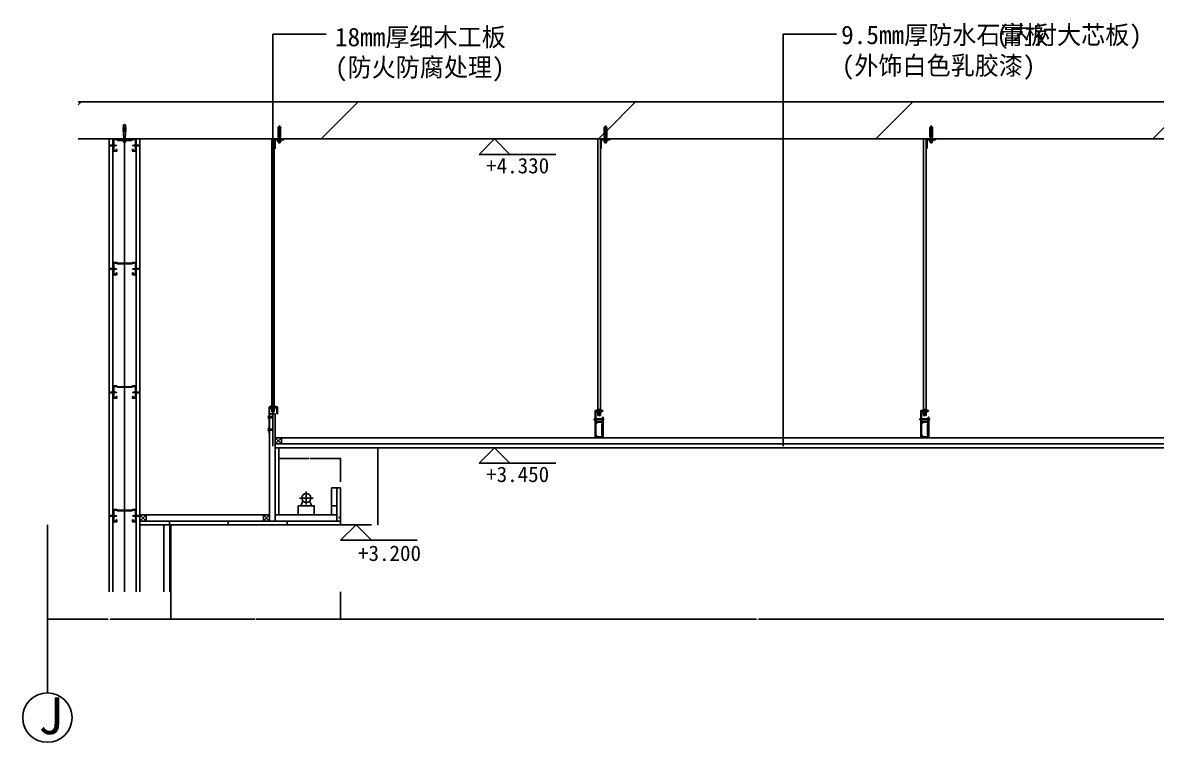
# Model space of a CAD drawing. Header units: metres. Extents: x 343211 to 355779, y -263405 to -260563.
# Drawn here: x 343211 to 346882, y -263046 to -260715 of the extents above; entities that cross this region are included whole.
import ezdxf

# ---------------------------------------------------------------- set-up
doc = ezdxf.new("R2010")
doc.units = ezdxf.units.M
for name, color, linetype in [('10', 8, 'Continuous'), ('16', 3, 'Continuous'), ('18', 4, 'Continuous'), ('2', 8, 'Continuous'), ('20', 1, 'Continuous'), ('22', 8, 'Continuous'), ('3', 2, 'Continuous'), ('6', 1, 'Continuous'), ('7', 7, 'Continuous'), ('8', 7, 'Continuous'), ('9', 1, 'Continuous')]:
    doc.layers.add(name, color=color, linetype=linetype)
doc.dimstyles.get("Standard").update_dxf_attribs({"dimtxt": 2.5, "dimasz": 2.5, "dimexe": 1.25, "dimexo": 0.625, "dimtad": 1, "dimcen": 2.5, "dimazin": 3, "dimtfac": 1, "dimtmove": 0, "dimatfit": 3})

# ---------------------------------------------------------------- blocks, each defined once
blk = doc.blocks.new('ls')
at = {"layer": '22'}
for p, q in [((378101.37, 9839.73, 9.01), (378097.68, 9838.81, 9.01)), ((378101.46, 9837.6, 9.01), (378097.68, 9836.65, 9.01)), ((378101.46, 9835.44, 9.01), (378097.68, 9834.49, 9.01)), ((378101.46, 9833.28, 9.01), (378097.68, 9832.33, 9.01)), ((378101.46, 9831.12, 9.01), (378097.68, 9830.17, 9.01)), ((378101.17, 9841.84, 9.01), (378097.89, 9841.02, 9.01)), ((378100.96, 9843.95, 9.01), (378098.11, 9843.24, 9.01)), ((378098.12, 9839.75, 9.01), (378098.12, 9839.75, 9.01)), ((378102, 9838.81, 9.01), (378098.22, 9837.87, 9.01)), ((378102, 9836.65, 9.01), (378098.22, 9835.71, 9.01)), ((378102, 9834.49, 9.01), (378098.22, 9833.55, 9.01)), ((378102, 9832.33, 9.01), (378098.22, 9831.39, 9.01)), ((378102, 9830.17, 9.01), (378098.22, 9829.23, 9.01)), ((378100.76, 9846.06, 9.01), (378098.34, 9845.46, 9.01)), ((378101.79, 9840.92, 9.01), (378098.34, 9840.06, 9.01)), ((378100.56, 9848.17, 9.01), (378098.56, 9847.67, 9.01)), ((378101.59, 9843.03, 9.01), (378098.56, 9842.27, 9.01)), ((378100.35, 9850.28, 9.01), (378098.78, 9849.89, 9.01)), ((378101.39, 9845.14, 9.01), (378098.79, 9844.49, 9.01)), ((378101.18, 9847.25, 9.01), (378099.01, 9846.7, 9.01)), ((378100.78, 9851.47, 9.01), (378099.08, 9851.04, 9.01)), ((378100.98, 9849.36, 9.01), (378099.23, 9848.92, 9.01)), ((378099.5, 9852.48, 222.94), (378099.56, 9852.39, 222.94)), ((378101.01, 9844.08, 222.94), (378101.27, 9843.65, 222.94)), ((378101.46, 9828.96, 9.01), (378097.68, 9828.01, 9.01)), ((378097.68, 9828.01, 9.01), (378098.22, 9827.07, 9.01)), ((378098.22, 9827.07, 9.01), (378097.68, 9825.85, 9.01)), ((378101.46, 9826.8, 9.01), (378097.68, 9825.85, 9.01)), ((378097.68, 9825.85, 9.01), (378098.22, 9824.91, 9.01)), ((378098.22, 9824.91, 9.01), (378097.68, 9823.69, 9.01)), ((378101.46, 9824.64, 9.01), (378097.68, 9823.69, 9.01)), ((378102, 9819.33, 9.01), (378097.68, 9819.33, 9.01)), ((378102, 9828.01, 9.01), (378098.22, 9827.07, 9.01)), ((378102, 9825.85, 9.01), (378098.22, 9824.91, 9.01)), ((378102, 9828.01, 9.01), (378101.46, 9826.8, 9.01)), ((378101.46, 9826.8, 9.01), (378102, 9825.85, 9.01)), ((378102, 9825.85, 9.01), (378101.46, 9824.64, 9.01)), ((378101.46, 9824.64, 9.01), (378102, 9823.9, 9.01))]:
    blk.add_line(p, q, dxfattribs=at)
blk.add_lwpolyline([(378097.68, 9828.01), (378098.22, 9829.23), (378097.68, 9830.17), (378098.22, 9831.39), (378097.68, 9832.33), (378098.22, 9833.55), (378097.68, 9834.49), (378098.22, 9835.71), (378097.68, 9836.65), (378098.22, 9837.87), (378097.68, 9838.81), (378098.34, 9840.06), (378097.89, 9841.02), (378098.56, 9842.27), (378098.11, 9843.24), (378098.79, 9844.49), (378098.34, 9845.46), (378099.01, 9846.7), (378098.56, 9847.67), (378099.23, 9848.92), (378098.78, 9849.89), (378099.08, 9851.04, 0.08), (378099.84, 9853.93, 0.12), (378100.78, 9851.47), (378100.35, 9850.28), (378100.98, 9849.36), (378100.56, 9848.17), (378101.18, 9847.25), (378100.76, 9846.06), (378101.39, 9845.14), (378100.96, 9843.95), (378101.59, 9843.03), (378101.17, 9841.84), (378101.79, 9840.92), (378101.37, 9839.73), (378102, 9838.81), (378101.46, 9837.6), (378102, 9836.65), (378101.46, 9835.44), (378102, 9834.49), (378101.46, 9833.28), (378102, 9832.33), (378101.46, 9831.12), (378102, 9830.17), (378101.46, 9828.96), (378102, 9828.01)], format="xyb", dxfattribs=at)
blk.add_lwpolyline([(378102, 9823.9), (378102, 9819.33), (378104.16, 9817.17), (378100.32, 9817.17), (378100.32, 9818.52), (378099.39, 9818.52), (378099.39, 9817.17), (378095.52, 9817.17), (378097.68, 9819.33), (378097.68, 9823.69)], dxfattribs=at)
blk = doc.blocks.new('pppll')
at = {"layer": '10'}
for p, q in [((377183.89, 21045.19), (377185.18, 21048.19)), ((377183.89, 21045.19), (377185.18, 21042.19)), ((377190.49, 21048.19), (377185.18, 21048.19)), ((377185.18, 21042.19), (377190.49, 21042.19)), ((377191.47, 21046.32), (377190.04, 21045.19)), ((377191.47, 21044.07), (377190.04, 21045.19)), ((377190.49, 21048.19), (377191.43, 21049.27)), ((377190.49, 21042.19), (377191.43, 21041.12)), ((377191.43, 21049.27), (377194.15, 21049.27)), ((377191.43, 21041.12), (377194.15, 21041.12)), ((377209.38, 21045.19), (377191.47, 21046.32)), ((377209.38, 21045.19), (377191.47, 21044.07)), ((377194.15, 21049.27), (377194.69, 21048.19)), ((377194.15, 21041.12), (377194.69, 21042.19)), ((377194.69, 21048.19), (377195.63, 21049.27)), ((377194.69, 21042.19), (377195.63, 21041.12)), ((377195.63, 21049.27), (377198.35, 21049.27)), ((377195.63, 21041.12), (377198.35, 21041.12)), ((377198.35, 21049.27), (377198.89, 21048.19)), ((377198.35, 21041.12), (377198.89, 21042.19)), ((377198.89, 21048.19), (377199.83, 21049.27)), ((377198.89, 21042.19), (377199.83, 21041.12)), ((377199.83, 21049.27), (377202.55, 21049.27)), ((377199.83, 21041.12), (377202.55, 21041.12)), ((377202.55, 21049.27), (377203.09, 21048.19)), ((377202.55, 21041.12), (377203.09, 21042.19)), ((377203.09, 21048.19), (377204.03, 21049.27)), ((377203.09, 21042.19), (377204.03, 21041.12)), ((377204.03, 21049.27), (377206.75, 21049.27)), ((377204.03, 21041.12), (377206.75, 21041.12)), ((377206.75, 21049.27), (377207.29, 21048.19)), ((377206.75, 21041.12), (377207.29, 21042.19)), ((377220.2, 21048.19), (377207.29, 21048.19)), ((377207.29, 21042.19), (377220.2, 21042.19)), ((377220.2, 21048.19), (377220.2, 21042.19)), ((377235.37, 21047.19), (377220.2, 21047.19)), ((377220.2, 21043.19), (377235.37, 21043.19)), ((377235.37, 21047.19), (377239.94, 21049.19)), ((377235.37, 21047.19), (377235.37, 21043.19)), ((377235.37, 21043.19), (377239.94, 21041.19)), ((377239.94, 21041.19), (377239.94, 21049.19))]:
    blk.add_line(p, q, dxfattribs=at)
blk.add_lwpolyline([(377206.38, 21045), (377206.4, 21045.38), (377205.4, 21044.94), (377205.43, 21045.44), (377204, 21044.85), (377203.69, 21045.55), (377202.07, 21044.73), (377201.62, 21045.68), (377200.13, 21044.61), (377199.51, 21045.81), (377197.66, 21044.45), (377196.65, 21045.99), (377195.22, 21044.3), (377194.02, 21046.16), (377193.15, 21044.17), (377192.36, 21046.26), (377191.47, 21044.07)], dxfattribs=at)
blk = doc.blocks.new('HY6')
at = {"layer": '7'}
for p, q in [((-2.5, 2.5), (9.91, 2.5)), ((-2.5, 2.5), (0, 0)), ((2.5, 2.5), (0, 0)), ((-2.5, 0), (2.5, 0))]:
    blk.add_line(p, q, dxfattribs=at)
blk = doc.blocks.new('cd3')
at = {"layer": '22'}
for p, q in [((15408.93, -111315.97), (15433.93, -111315.97)), ((15408.93, -111315.97), (15408.93, -111317.97)), ((15408.93, -111317.97), (15431.93, -111317.97)), ((15414.64, -111313.29), (15414.64, -111315.97)), ((15414.64, -111320.66), (15414.64, -111317.97)), ((15425.03, -111312.1), (15415.83, -111312.1)), ((15425.03, -111321.85), (15415.83, -111321.85)), ((15417.03, -111301.64), (15417.03, -111315.93)), ((15417.03, -111311.86), (15425.03, -111311.86)), ((15417.03, -111313.29), (15417.03, -111315.97)), ((15417.03, -111315.97), (15417.03, -111315.99)), ((15417.03, -111320.66), (15417.03, -111317.97)), ((15417.03, -111321.85), (15417.03, -111332.03)), ((15425.03, -111322.62), (15417.03, -111323.4)), ((15417.03, -111323.56), (15425.03, -111323.39)), ((15425.03, -111323.49), (15417.03, -111324.22)), ((15417.03, -111324.42), (15425.03, -111324.42)), ((15425.03, -111324.5), (15417.03, -111325.09)), ((15417.03, -111325.29), (15425.03, -111325.47)), ((15425.03, -111325.58), (15417.03, -111326.36)), ((15417.03, -111326.5), (15425.03, -111326.32)), ((15425.03, -111326.45), (15417.03, -111327.18)), ((15417.03, -111327.36), (15425.03, -111327.36)), ((15425.03, -111327.45), (15417.03, -111328.04)), ((15417.03, -111328.21), (15425.03, -111328.4)), ((15425.03, -111328.47), (15417.03, -111328.79)), ((15425.03, -111329.39), (15417.03, -111329.06)), ((15417.03, -111329.64), (15425.03, -111329.46)), ((15425.03, -111330.4), (15417.03, -111329.81)), ((15417.03, -111330.5), (15425.03, -111330.5)), ((15425.03, -111331.41), (15417.03, -111330.68)), ((15417.03, -111331.36), (15425.03, -111331.53)), ((15425.03, -111332.03), (15417.03, -111332.03)), ((15425.03, -111301.64), (15425.03, -111313.29)), ((15426.22, -111312.1), (15425.03, -111312.1)), ((15425.03, -111313.29), (15425.03, -111315.97)), ((15425.03, -111315.97), (15425.03, -111315.99)), ((15425.03, -111320.66), (15425.03, -111317.97)), ((15426.22, -111321.85), (15425.03, -111321.85)), ((15425.03, -111321.85), (15425.03, -111332.03)), ((15427.41, -111313.29), (15427.41, -111315.97)), ((15427.41, -111320.66), (15427.41, -111317.97)), ((15431.93, -111317.97), (15431.93, -111401.97)), ((15433.93, -111315.97), (15433.93, -111403.97)), ((15406.48, -111342.09), (15406.48, -111345.99)), ((15406.92, -111341.64), (15407.93, -111341.64)), ((15406.92, -111342.54), (15407.93, -111342.54)), ((15407.93, -111342.54), (15406.92, -111342.54)), ((15406.92, -111345.54), (15407.93, -111345.54)), ((15407.93, -111345.54), (15406.92, -111345.54)), ((15406.92, -111346.43), (15407.93, -111346.43)), ((15407.93, -111336.97), (15407.93, -111403.97)), ((15407.93, -111336.97), (15409.93, -111336.97)), ((15407.93, -111341.64), (15407.93, -111346.43)), ((15409.93, -111336.97), (15409.93, -111401.97)), ((15433.13, -111342.54), (15409.93, -111342.54)), ((15433.13, -111345.54), (15409.93, -111345.54)), ((15409.93, -111351.97), (15429.93, -111351.97)), ((15409.93, -111359.01), (15409.93, -111351.97)), ((15409.93, -111359.01), (15410.93, -111359.94)), ((15410.93, -111394.01), (15410.93, -111359.94)), ((15411.13, -111353.17), (15428.73, -111353.17)), ((15411.13, -111358.49), (15411.13, -111353.17)), ((15411.13, -111358.49), (15412.13, -111359.42)), ((15412.13, -111394.53), (15412.13, -111359.42)), ((15428.67, -111342.54), (15428.14, -111345.54)), ((15428.93, -111342.54), (15428.41, -111345.54)), ((15428.73, -111353.17), (15428.73, -111357.47)), ((15429.93, -111357.47), (15428.73, -111357.47)), ((15429.37, -111342.54), (15428.84, -111345.54)), ((15429.63, -111342.54), (15429.11, -111345.54)), ((15430.07, -111342.54), (15429.54, -111345.54)), ((15430.33, -111342.54), (15429.81, -111345.54)), ((15429.93, -111351.97), (15429.93, -111357.47)), ((15430.77, -111342.54), (15430.24, -111345.54)), ((15431.03, -111342.54), (15430.51, -111345.54)), ((15431.47, -111342.54), (15430.94, -111345.54)), ((15431.73, -111342.54), (15431.21, -111345.54)), ((15432.17, -111342.54), (15431.64, -111345.54)), ((15432.43, -111342.54), (15431.91, -111345.54)), ((15432.87, -111342.54), (15432.34, -111345.54)), ((15433.13, -111342.54), (15432.61, -111345.54)), ((15433.93, -111341.64), (15433.93, -111346.43)), ((15434.94, -111341.64), (15433.93, -111341.64)), ((15434.94, -111342.54), (15433.93, -111342.54)), ((15434.94, -111345.54), (15433.93, -111345.54)), ((15434.94, -111346.43), (15433.93, -111346.43)), ((15435.84, -111342.54), (15435.31, -111345.54)), ((15435.38, -111342.09), (15435.38, -111345.99)), ((15437.13, -111342.54), (15435.38, -111342.54)), ((15437.13, -111345.54), (15435.38, -111345.54)), ((15436.1, -111342.54), (15435.58, -111345.54)), ((15436.54, -111342.54), (15436.01, -111345.54)), ((15436.8, -111342.54), (15436.28, -111345.54)), ((15437.13, -111345.54), (15437.13, -111342.54)), ((15407.93, -111403.97), (15433.93, -111403.97)), ((15409.93, -111394.94), (15410.93, -111394.01)), ((15409.93, -111401.97), (15409.93, -111394.94)), ((15429.93, -111401.97), (15409.93, -111401.97)), ((15409.93, -111401.97), (15431.93, -111401.97)), ((15411.13, -111395.46), (15412.13, -111394.53)), ((15411.13, -111400.77), (15411.13, -111395.46)), ((15428.73, -111400.77), (15411.13, -111400.77)), ((15429.93, -111396.47), (15428.73, -111396.47)), ((15428.73, -111396.47), (15428.73, -111400.77)), ((15429.93, -111396.47), (15429.93, -111401.97))]:
    blk.add_line(p, q, dxfattribs=at)
for centre, radius, start, end in [((15415.83, -111313.29), 1.19, 90, 180), ((15415.83, -111320.66), 1.19, 180, 270), ((15415.83, -111313.29), 1.19, 0, 90), ((15415.83, -111320.66), 1.19, 270, 0), ((15418.22, -111313.29), 1.19, 90, 180), ((15418.22, -111320.66), 1.19, 180, 270), ((15423.83, -111313.29), 1.19, 0, 90), ((15423.83, -111320.66), 1.19, 270, 0), ((15426.22, -111313.29), 1.19, 90, 180), ((15426.22, -111320.66), 1.19, 180, 270), ((15426.22, -111313.29), 1.19, 0, 90), ((15426.22, -111320.66), 1.19, 270, 0), ((15406.92, -111342.09), 0.45, 90, 180), ((15406.92, -111342.09), 0.45, 180, 270), ((15406.92, -111342.99), 0.45, 90, 180), ((15406.92, -111345.09), 0.45, 180, 270), ((15406.92, -111345.99), 0.45, 90, 180), ((15406.92, -111345.99), 0.45, 180, 270), ((15434.94, -111342.09), 0.45, 0, 90), ((15434.94, -111342.09), 0.45, 270, 0), ((15434.94, -111342.99), 0.45, 0, 90), ((15434.94, -111345.09), 0.45, 270, 0), ((15434.94, -111345.99), 0.45, 0, 90), ((15434.94, -111345.99), 0.45, 270, 0)]:
    blk.add_arc(centre, radius, start, end, dxfattribs=at)
blk = doc.blocks.new('c4')
at = {"layer": '22'}
for p, q in [((15551.19, -111039.37), (15551.19, -111042.05)), ((15561.57, -111038.17), (15552.38, -111038.17)), ((15553.57, -111027.72), (15553.57, -111042.01)), ((15553.57, -111037.94), (15561.57, -111037.94)), ((15553.57, -111039.37), (15553.57, -111042.05)), ((15561.57, -111027.72), (15561.57, -111039.37)), ((15562.76, -111038.17), (15561.57, -111038.17)), ((15561.57, -111039.37), (15561.57, -111042.05)), ((15563.95, -111039.37), (15563.95, -111042.05)), ((15543.47, -111042.05), (15570.47, -111042.05)), ((15543.47, -111042.05), (15543.47, -111065.14)), ((15545.47, -111065.14), (15543.47, -111065.14)), ((15545.47, -111044.05), (15568.47, -111044.05)), ((15545.47, -111044.05), (15545.47, -111065.14)), ((15551.19, -111046.74), (15551.19, -111044.05)), ((15561.57, -111047.93), (15552.38, -111047.93)), ((15553.57, -111042.05), (15553.57, -111042.07)), ((15553.57, -111046.74), (15553.57, -111044.05)), ((15553.57, -111047.93), (15553.57, -111058.11)), ((15561.57, -111048.7), (15553.57, -111049.47)), ((15553.57, -111049.64), (15561.57, -111049.46)), ((15561.57, -111049.57), (15553.57, -111050.3)), ((15553.57, -111050.5), (15561.57, -111050.5)), ((15561.57, -111050.58), (15553.57, -111051.17)), ((15553.57, -111051.37), (15561.57, -111051.55)), ((15561.57, -111051.65), (15553.57, -111052.43)), ((15553.57, -111052.57), (15561.57, -111052.4)), ((15561.57, -111052.52), (15553.57, -111053.26)), ((15553.57, -111053.43), (15561.57, -111053.43)), ((15561.57, -111053.53), (15553.57, -111054.12)), ((15553.57, -111054.29), (15561.57, -111054.48)), ((15561.57, -111054.55), (15553.57, -111054.87)), ((15561.57, -111055.46), (15553.57, -111055.14)), ((15553.57, -111055.72), (15561.57, -111055.53)), ((15561.57, -111056.48), (15553.57, -111055.89)), ((15553.57, -111056.58), (15561.57, -111056.58)), ((15561.57, -111057.49), (15553.57, -111056.75)), ((15553.57, -111057.44), (15561.57, -111057.61)), ((15561.57, -111058.11), (15553.57, -111058.11)), ((15559.29, -111075.87), (15561.56, -111073.78)), ((15561.56, -111077.96), (15559.29, -111075.87)), ((15570.47, -111073.78), (15561.56, -111073.78)), ((15561.57, -111042.05), (15561.57, -111042.07)), ((15561.57, -111046.74), (15561.57, -111044.05)), ((15562.76, -111047.93), (15561.57, -111047.93)), ((15561.57, -111047.93), (15561.57, -111058.11)), ((15564.13, -111077.96), (15561.85, -111073.78)), ((15565.71, -111077.96), (15563.44, -111073.78)), ((15563.95, -111046.74), (15563.95, -111044.05)), ((15567.3, -111077.96), (15565.02, -111073.78)), ((15568.89, -111077.96), (15566.61, -111073.78)), ((15570.47, -111077.96), (15568.2, -111073.78)), ((15568.47, -111044.05), (15568.47, -111130.05)), ((15570.47, -111042.05), (15570.47, -111130.05)), ((15572.64, -111076.94), (15572.64, -111074.8)), ((15573.66, -111074.8), (15572.64, -111074.8)), ((15570.47, -111077.96), (15561.56, -111077.96)), ((15573.69, -111076.94), (15572.64, -111076.94)), ((15559.29, -111116.05), (15561.56, -111113.96)), ((15561.56, -111118.14), (15559.29, -111116.05)), ((15570.47, -111113.96), (15561.56, -111113.96)), ((15570.47, -111118.14), (15561.56, -111118.14)), ((15564.13, -111118.14), (15561.85, -111113.96)), ((15565.71, -111118.14), (15563.44, -111113.96)), ((15567.3, -111118.14), (15565.02, -111113.96)), ((15568.89, -111118.14), (15566.61, -111113.96)), ((15570.47, -111118.14), (15568.2, -111113.96)), ((15570.47, -111130.05), (15568.47, -111130.05)), ((15573.66, -111114.98), (15572.64, -111114.98)), ((15572.64, -111117.12), (15572.64, -111114.98)), ((15573.69, -111117.12), (15572.64, -111117.12))]:
    blk.add_line(p, q, dxfattribs=at)
for centre, radius, start, end in [((15552.38, -111039.37), 1.19, 90, 180), ((15552.38, -111039.37), 1.19, 0, 90), ((15554.76, -111039.37), 1.19, 90, 180), ((15560.38, -111039.37), 1.19, 0, 90), ((15562.76, -111039.37), 1.19, 90, 180), ((15562.76, -111039.37), 1.19, 0, 90), ((15552.38, -111046.74), 1.19, 180, 270), ((15552.38, -111046.74), 1.19, 270, 0), ((15554.76, -111046.74), 1.19, 180, 270), ((15560.38, -111046.74), 1.19, 270, 0), ((15562.76, -111046.74), 1.19, 180, 270), ((15562.76, -111046.74), 1.19, 270, 0), ((15569.87, -111074.94), 3.82, 2.11, 80.87), ((15569.97, -111076.79), 3.72, 277.74, 357.66), ((15569.87, -111115.13), 3.82, 2.11, 80.87), ((15569.97, -111116.97), 3.72, 277.74, 357.66)]:
    blk.add_arc(centre, radius, start, end, dxfattribs=at)
blk = doc.blocks.new('dg1')
at = {"layer": '22'}
for p, q in [((15767.4, -29327.36), (15767.4, -29369.94)), ((15745.46, -29348.69), (15789.24, -29348.69)), ((15756.54, -29358.94), (15749.87, -29373.75)), ((15778.26, -29358.94), (15784.93, -29373.75))]:
    blk.add_line(p, q, dxfattribs=at)
blk.add_lwpolyline([(15740.68, -29373.75), (15792.83, -29373.75), (15792.83, -29403.58), (15740.68, -29403.58)], close=True, dxfattribs=at)
blk.add_circle((15767.4, -29348.69), 14.93, dxfattribs=at)
blk = doc.blocks.new('_CLOSEDFILLED')
at = {"color": 0, "linetype": 'BYBLOCK'}
blk.add_solid([(-1, 0), (0, 0), (-1, 0)], dxfattribs=at)
blk = doc.blocks.new('*D1')
for p, q in [((344139.02, -262126.28), (344040.27, -262126.28)), ((344040.52, -262202.82), (344040.52, -262126.28)), ((344240.77, -262126.28), (344142.02, -262126.28)), ((344240.52, -262202.82), (344240.52, -262126.28))]:
    blk.add_line(p, q)
at = {"layer": 'Defpoints'}
for p in [(344240.52, -262126.28), (344040.52, -262202.82), (344240.52, -262202.82)]:
    blk.add_point(p, dxfattribs=at)
at = {"layer": '7', "xscale": 0.25, "yscale": 0.25}
blk.add_blockref('_CLOSEDFILLED', (344040.52, -262126.28), dxfattribs=at)
at = {"layer": '7', "xscale": 0.25, "yscale": 0.25, "rotation": 180}
blk.add_blockref('_CLOSEDFILLED', (344240.52, -262126.28), dxfattribs=at)
at = {"layer": '7', "insert": (344140.52, -262126.28), "char_height": 1, "attachment_point": 5}
blk.add_mtext('200', dxfattribs=at)
blk = doc.blocks.new('*D2')
for p, q in [((344360.93, -262091.66), (344360.93, -262156.66)), ((344360.68, -262156.66), (344360.43, -262156.66)), ((344360.93, -262221.66), (344360.93, -262156.66)), ((344360.93, -262156.66), (344360.93, -262156.66)), ((344361.18, -262156.66), (344361.43, -262156.66))]:
    blk.add_line(p, q)
at = {"layer": 'Defpoints'}
for p in [(344360.93, -262091.66), (344360.93, -262156.66), (344360.93, -262221.66)]:
    blk.add_point(p, dxfattribs=at)
at = {"layer": '7', "xscale": 0.25, "yscale": 0.25}
blk.add_blockref('_CLOSEDFILLED', (344360.93, -262156.66), dxfattribs=at)
at = {"layer": '7', "xscale": 0.25, "yscale": 0.25, "rotation": 180}
blk.add_blockref('_CLOSEDFILLED', (344360.93, -262156.66), dxfattribs=at)
at = {"layer": '7', "insert": (344360.93, -262155.535), "char_height": 1, "attachment_point": 5}
blk.add_mtext('0', dxfattribs=at)
blk = doc.blocks.new('*D3')
for p, q in [((344360.93, -262221.66), (344360.93, -262281.66)), ((344360.68, -262281.66), (344360.43, -262281.66)), ((344360.93, -262341.66), (344360.93, -262281.66)), ((344360.93, -262281.66), (344360.93, -262281.66)), ((344361.18, -262281.66), (344361.43, -262281.66))]:
    blk.add_line(p, q)
at = {"layer": 'Defpoints'}
for p in [(344360.93, -262221.66), (344360.93, -262281.66), (344360.93, -262341.66)]:
    blk.add_point(p, dxfattribs=at)
at = {"layer": '7', "xscale": 0.25, "yscale": 0.25}
blk.add_blockref('_CLOSEDFILLED', (344360.93, -262281.66), dxfattribs=at)
at = {"layer": '7', "xscale": 0.25, "yscale": 0.25, "rotation": 180}
blk.add_blockref('_CLOSEDFILLED', (344360.93, -262281.66), dxfattribs=at)
at = {"layer": '7', "insert": (344360.93, -262280.535), "char_height": 1, "attachment_point": 5}
blk.add_mtext('0', dxfattribs=at)
blk = doc.blocks.new('*D4')
for p, q in [((343290.53, -262559.17), (343290.53, -262647.75)), ((343690.52, -262559.17), (343690.52, -262647.75)), ((343487.525, -262647.75), (343290.28, -262647.75)), ((343690.77, -262647.75), (343493.525, -262647.75))]:
    blk.add_line(p, q)
at = {"layer": 'Defpoints'}
for p in [(343290.53, -262559.17), (343690.52, -262559.17), (343690.52, -262647.75)]:
    blk.add_point(p, dxfattribs=at)
at = {"layer": '7', "xscale": 0.25, "yscale": 0.25}
blk.add_blockref('_CLOSEDFILLED', (343290.53, -262647.75), dxfattribs=at)
at = {"layer": '7', "xscale": 0.25, "yscale": 0.25, "rotation": 180}
blk.add_blockref('_CLOSEDFILLED', (343690.52, -262647.75), dxfattribs=at)
at = {"layer": '7', "insert": (343490.525, -262647.75), "char_height": 1, "attachment_point": 5}
blk.add_mtext('399,99', dxfattribs=at)
blk = doc.blocks.new('*D19')
for p, q in [((344240.52, -262559.17), (344240.52, -262647.75)), ((346940.54, -262559.17), (346940.54, -262647.75)), ((344240.77, -262647.75), (345587.03, -262647.75)), ((345594.03, -262647.75), (346940.29, -262647.75))]:
    blk.add_line(p, q)
at = {"layer": 'Defpoints'}
for p in [(344240.52, -262559.17), (346940.54, -262559.17), (344240.52, -262647.75)]:
    blk.add_point(p, dxfattribs=at)
at = {"layer": '7', "xscale": 0.25, "yscale": 0.25, "rotation": 180}
blk.add_blockref('_CLOSEDFILLED', (344240.52, -262647.75), dxfattribs=at)
at = {"layer": '7', "xscale": 0.25, "yscale": 0.25}
blk.add_blockref('_CLOSEDFILLED', (346940.54, -262647.75), dxfattribs=at)
at = {"layer": '7', "insert": (345590.53, -262647.75), "char_height": 1, "attachment_point": 5}
blk.add_mtext('2700,02', dxfattribs=at)
blk = doc.blocks.new('*D20')
for p, q in [((343690.52, -262559.17), (343690.52, -262647.75)), ((344240.52, -262559.17), (344240.52, -262647.75)), ((343690.77, -262647.75), (343964.02, -262647.75)), ((343967.02, -262647.75), (344240.27, -262647.75))]:
    blk.add_line(p, q)
at = {"layer": 'Defpoints'}
for p in [(343690.52, -262559.17), (344240.52, -262559.17), (343690.52, -262647.75)]:
    blk.add_point(p, dxfattribs=at)
at = {"layer": '7', "xscale": 0.25, "yscale": 0.25, "rotation": 180}
blk.add_blockref('_CLOSEDFILLED', (343690.52, -262647.75), dxfattribs=at)
at = {"layer": '7', "xscale": 0.25, "yscale": 0.25}
blk.add_blockref('_CLOSEDFILLED', (344240.52, -262647.75), dxfattribs=at)
at = {"layer": '7', "insert": (343965.52, -262647.75), "char_height": 1, "attachment_point": 5}
blk.add_mtext('550', dxfattribs=at)

msp = doc.modelspace()

# ---------------------------------------------------------------- hatches: boundary and pattern name
at = {"layer": '10'}
h = msp.add_hatch(dxfattribs=at)
h.set_pattern_fill('AR-CONC', scale=20)
h.paths.add_polyline_path([(346565.3, -260971.66), (343390.52, -260971.66), (343390.52, -261091.66), (343538.54, -261091.66), (343538.54, -261080.88), (343537.54, -261080.88), (343537.54, -261067.96), (343536.46, -261067.42), (343536.46, -261064.7), (343536.46, -261060.5), (343536.46, -261056.3), (343536.46, -261052.1), (343537.54, -261051.16), (343537.54, -261045.86), (343540.54, -261044.57), (343543.54, -261045.86), (343543.54, -261051.16), (343544.61, -261052.1), (343544.61, -261054.82), (343544.61, -261059.02), (343544.61, -261063.22), (343544.61, -261067.42), (343543.54, -261067.96), (343543.54, -261080.88), (343542.54, -261080.88), (343542.54, -261091.66), (344039.08, -261091.66), (344039.08, -261086.13), (344037.94, -261086.13), (344037.94, -261060.56), (344037.56, -261054.84), (344039.08, -261054.84), (344038.51, -261051.99), (344045.34, -261051.99), (344044.77, -261054.84), (344046.29, -261054.84), (344045.91, -261060.56), (344045.91, -261086.13), (344044.77, -261086.13), (344044.77, -261091.66), (344055.43, -261091.66), (345095.39, -261091.66), (345095.39, -261086.13), (345094.25, -261086.13), (345094.25, -261060.56), (345093.87, -261054.84), (345095.39, -261054.84), (345094.82, -261051.99), (345101.65, -261051.99), (345101.08, -261054.84), (345102.6, -261054.84), (345102.22, -261060.56), (345102.22, -261086.13), (345101.08, -261086.13), (345101.08, -261091.66), (345111.73, -261091.66), (346150.49, -261091.66), (346150.49, -261086.13), (346149.35, -261086.13), (346149.35, -261060.56), (346148.97, -261054.84), (346150.49, -261054.84), (346149.92, -261051.99), (346156.75, -261051.99), (346156.18, -261054.84), (346157.7, -261054.84), (346157.31, -261060.56), (346157.31, -261086.13), (346156.18, -261086.13), (346156.18, -261091.66), (346166.83, -261091.66), (346565.3, -261091.66)])
h = msp.add_hatch(dxfattribs=at)
h.set_pattern_fill('ANSI31', scale=200)
h.paths.add_polyline_path([(355689.35, -260971.66), (352290.53, -260971.66), (352290.53, -261091.66), (353959.95, -261091.66), (353959.95, -261060.56), (353959.38, -261051.99), (353968.49, -261051.99), (353967.92, -261060.56), (353967.92, -261091.66), (353977.44, -261091.66), (354005.15, -261091.66), (354005.15, -261060.56), (354004.57, -261051.99), (354013.68, -261051.99), (354013.11, -261060.56), (354013.11, -261091.66), (354025.63, -261091.66), (354704.95, -261091.66), (354704.95, -261060.56), (354704.38, -261051.99), (354713.49, -261051.99), (354712.92, -261060.56), (354712.92, -261091.66), (354722.44, -261091.66), (355689.35, -261091.66)])
h.paths.add_polyline_path([(352440.34, -261091.66), (352290.53, -261091.66), (352290.53, -261641.64), (352440.34, -261641.64)])
h.paths.add_polyline_path([(352290.53, -261091.66), (352140.72, -261091.66), (352140.72, -261641.64), (352290.53, -261641.64)])
h.paths.add_polyline_path([(352290.53, -260971.66), (343390.52, -260971.66), (343390.52, -261091.66), (344037.94, -261091.66), (344037.94, -261060.56), (344037.37, -261051.99), (344046.48, -261051.99), (344045.91, -261060.56), (344045.91, -261091.66), (344055.43, -261091.66), (345094.25, -261091.66), (345094.25, -261060.56), (345093.68, -261051.99), (345102.79, -261051.99), (345102.22, -261060.56), (345102.22, -261091.66), (345111.73, -261091.66), (346149.35, -261091.66), (346149.35, -261060.56), (346148.78, -261051.99), (346157.89, -261051.99), (346157.31, -261060.56), (346157.31, -261091.66), (346166.83, -261091.66), (347135.15, -261091.66), (347135.15, -261060.56), (347134.58, -261051.99), (347143.69, -261051.99), (347143.12, -261060.56), (347143.12, -261091.66), (347155.63, -261091.66), (348085.75, -261091.66), (348085.75, -261060.56), (348085.18, -261051.99), (348094.28, -261051.99), (348093.71, -261060.56), (348093.71, -261091.66), (348103.23, -261091.66), (349140.85, -261091.66), (349140.85, -261060.56), (349140.28, -261051.99), (349149.38, -261051.99), (349148.81, -261060.56), (349148.81, -261091.66), (349158.33, -261091.66), (349868.15, -261091.66), (349868.15, -261060.56), (349867.57, -261051.99), (349876.68, -261051.99), (349876.11, -261060.56), (349876.11, -261091.66), (349888.63, -261091.66), (350567.95, -261091.66), (350567.95, -261060.56), (350567.38, -261051.99), (350576.49, -261051.99), (350575.92, -261060.56), (350575.92, -261091.66), (350585.44, -261091.66), (350613.15, -261091.66), (350613.15, -261060.56), (350612.57, -261051.99), (350621.68, -261051.99), (350621.11, -261060.56), (350621.11, -261091.66), (350633.63, -261091.66), (352290.53, -261091.66)])
h.paths.add_polyline_path([(347940.34, -261091.66), (347640.72, -261091.66), (347640.72, -261641.64), (347940.34, -261641.64)])
h = msp.add_hatch(dxfattribs=at)
h.set_pattern_fill('AR-CONC', scale=20)
h.paths.add_polyline_path([(351014.86, -260971.66), (346565.3, -260971.66), (346565.3, -261091.66), (347136.29, -261091.66), (347136.29, -261086.13), (347135.15, -261086.13), (347135.15, -261060.56), (347134.58, -261051.99), (347143.69, -261051.99), (347143.12, -261060.56), (347143.12, -261086.13), (347141.98, -261086.13), (347141.98, -261091.66), (347155.63, -261091.66), (348086.89, -261091.66), (348086.89, -261086.13), (348085.75, -261086.13), (348085.75, -261060.56), (348085.18, -261051.99), (348094.28, -261051.99), (348093.71, -261060.56), (348093.71, -261086.13), (348092.58, -261086.13), (348092.58, -261091.66), (348103.23, -261091.66), (349141.98, -261091.66), (349141.98, -261086.13), (349140.85, -261086.13), (349140.85, -261060.56), (349140.28, -261051.99), (349149.38, -261051.99), (349148.81, -261060.56), (349148.81, -261086.13), (349147.67, -261086.13), (349147.67, -261091.66), (349158.33, -261091.66), (349869.28, -261091.66), (349869.28, -261086.13), (349868.15, -261086.13), (349868.15, -261060.56), (349867.57, -261051.99), (349876.68, -261051.99), (349876.11, -261060.56), (349876.11, -261086.13), (349874.97, -261086.13), (349874.97, -261091.66), (349888.63, -261091.66), (350569.09, -261091.66), (350569.09, -261086.13), (350567.95, -261086.13), (350567.95, -261060.56), (350567.38, -261051.99), (350576.49, -261051.99), (350575.92, -261060.56), (350575.92, -261086.13), (350574.78, -261086.13), (350574.78, -261091.66), (350585.44, -261091.66), (350614.28, -261091.66), (350614.28, -261086.13), (350613.15, -261086.13), (350613.15, -261060.56), (350612.57, -261051.99), (350621.68, -261051.99), (350621.11, -261060.56), (350621.11, -261086.13), (350619.97, -261086.13), (350619.97, -261091.66), (350633.63, -261091.66), (351014.86, -261091.66)])
h = msp.add_hatch(dxfattribs=at)
h.set_pattern_fill('SOLID')
h.paths.add_polyline_path([(344055.43, -261091.66), (344025.43, -261091.66), (344025.43, -261121.66), (344028.43, -261121.66), (344028.43, -261094.66), (344055.43, -261094.66)])
h = msp.add_hatch(dxfattribs=at)
h.set_pattern_fill('SOLID')
h.paths.add_polyline_path([(345111.73, -261091.66), (345081.73, -261091.66), (345081.73, -261121.66), (345084.73, -261121.66), (345084.73, -261094.66), (345111.73, -261094.66)])
h = msp.add_hatch(dxfattribs=at)
h.set_pattern_fill('SOLID')
h.paths.add_polyline_path([(346166.83, -261091.66), (346136.83, -261091.66), (346136.83, -261121.66), (346139.83, -261121.66), (346139.83, -261094.66), (346166.83, -261094.66)])
h = msp.add_hatch(dxfattribs=at)
h.set_pattern_fill('CROSS', scale=15)
h.paths.add_polyline_path([(344240.52, -262329.66), (343590.52, -262329.66), (343590.52, -262341.66), (344240.52, -262341.66)])
h.paths.add_polyline_path([(344240.52, -262221.66), (344228.52, -262221.66), (344228.52, -262329.66), (344240.52, -262329.66)])
h.paths.add_polyline_path([(344040.52, -262091.66), (344028.52, -262091.66), (344028.52, -262309.68), (344040.52, -262309.68)])
h = msp.add_hatch(dxfattribs=at)
h.set_pattern_fill('CROSS', scale=15)
h.paths.add_polyline_path([(344849.81, -262079.66), (344028.52, -262079.66), (344028.52, -262091.66), (344849.81, -262091.66)])
h = msp.add_hatch(dxfattribs=at)
h.set_pattern_fill('CROSS', scale=15)
h.paths.add_polyline_path([(345590.53, -262079.66), (344849.81, -262079.66), (344849.81, -262091.66), (345590.53, -262091.66)])
h = msp.add_hatch(dxfattribs=at)
h.set_pattern_fill('CROSS', scale=15)
h.paths.add_polyline_path([(345590.53, -262079.66), (346331.25, -262079.66), (346331.25, -262091.66), (345590.53, -262091.66)])
h = msp.add_hatch(dxfattribs=at)
h.set_pattern_fill('CROSS', scale=15)
h.paths.add_polyline_path([(346331.25, -262079.66), (347152.54, -262079.66), (347152.54, -262091.66), (346331.25, -262091.66)])
h = msp.add_hatch(dxfattribs=at)
h.set_pattern_fill('AR-PARQ1', scale=3)
h.paths.add_polyline_path([(344228.52, -262221.66), (344210.52, -262221.66), (344210.52, -262309.68), (344228.52, -262309.68)])
h.paths.add_polyline_path([(344228.52, -262309.68), (344028.52, -262309.68), (344028.52, -262329.66), (344228.52, -262329.66)])

# ---------------------------------------------------------------- linework, layer by layer
for p, q in [((344039.08, -261054.84), (344037.56, -261054.84)), ((344037.56, -261054.84), (344037.94, -261060.56)), ((344037.94, -261060.56), (344037.94, -261086.13)), ((344045.34, -261051.99), (344038.51, -261051.99)), ((344038.51, -261051.99), (344039.08, -261054.84)), ((344039.08, -261074.75), (344039.08, -261054.84)), ((344040.22, -261074.75), (344039.08, -261074.75)), ((344043.63, -261054.84), (344040.22, -261054.84)), ((344040.22, -261054.84), (344040.22, -261074.75)), ((344041.93, -261105.72), (344041.93, -261048.4)), ((344043.63, -261074.75), (344043.63, -261054.84)), ((344044.77, -261074.75), (344043.63, -261074.75)), ((344044.77, -261054.84), (344045.34, -261051.99)), ((344046.29, -261054.84), (344044.77, -261054.84)), ((344044.77, -261054.84), (344044.77, -261074.75)), ((344045.91, -261060.56), (344046.29, -261054.84)), ((344045.91, -261086.13), (344045.91, -261060.56)), ((345093.87, -261054.84), (345094.25, -261060.56)), ((345095.39, -261054.84), (345093.87, -261054.84)), ((345094.25, -261060.56), (345094.25, -261086.13)), ((345094.82, -261051.99), (345095.39, -261054.84)), ((345101.65, -261051.99), (345094.82, -261051.99)), ((345095.39, -261074.75), (345095.39, -261054.84)), ((345096.53, -261074.75), (345095.39, -261074.75)), ((345099.94, -261054.84), (345096.53, -261054.84)), ((345096.53, -261054.84), (345096.53, -261074.75)), ((345098.23, -261105.72), (345098.23, -261048.4)), ((345099.94, -261074.75), (345099.94, -261054.84)), ((345101.08, -261074.75), (345099.94, -261074.75)), ((345101.08, -261054.84), (345101.65, -261051.99)), ((345101.08, -261054.84), (345101.08, -261074.75)), ((345102.6, -261054.84), (345101.08, -261054.84)), ((345102.22, -261060.56), (345102.6, -261054.84)), ((345102.22, -261086.13), (345102.22, -261060.56)), ((346150.49, -261054.84), (346148.97, -261054.84)), ((346148.97, -261054.84), (346149.35, -261060.56)), ((346149.35, -261060.56), (346149.35, -261086.13)), ((346156.75, -261051.99), (346149.92, -261051.99)), ((346149.92, -261051.99), (346150.49, -261054.84)), ((346150.49, -261074.75), (346150.49, -261054.84)), ((346151.63, -261074.75), (346150.49, -261074.75)), ((346151.63, -261054.84), (346151.63, -261074.75)), ((346155.04, -261054.84), (346151.63, -261054.84)), ((346153.33, -261105.72), (346153.33, -261048.4)), ((346155.04, -261074.75), (346155.04, -261054.84)), ((346156.18, -261074.75), (346155.04, -261074.75)), ((346156.18, -261054.84), (346156.75, -261051.99)), ((346157.7, -261054.84), (346156.18, -261054.84)), ((346156.18, -261054.84), (346156.18, -261074.75)), ((346157.31, -261060.56), (346157.7, -261054.84)), ((346157.31, -261086.13), (346157.31, -261060.56)), ((343502.52, -261091.66), (343502.52, -262559.17)), ((343540.52, -261091.66), (343540.52, -262559.17)), ((343578.52, -261091.66), (343578.52, -262559.17)), ((344036.24, -261094.66), (344047.62, -261094.66)), ((344036.24, -261095.8), (344036.24, -261094.66)), ((344047.62, -261095.8), (344036.24, -261095.8)), ((344037.38, -261095.8), (344037.38, -261096.93)), ((344037.38, -261096.93), (344046.48, -261096.93)), ((344037.38, -261097.84), (344037.38, -261100.58)), ((344037.94, -261086.13), (344045.91, -261086.13)), ((344038.74, -261096.93), (344045.11, -261096.93)), ((344038.74, -261101.49), (344045.11, -261101.49)), ((344039.08, -261086.13), (344039.08, -261094.66)), ((344039.08, -261103.19), (344039.08, -261101.49)), ((344044.77, -261103.19), (344039.08, -261103.19)), ((344039.65, -261103.76), (344039.08, -261103.19)), ((344044.2, -261103.76), (344039.65, -261103.76)), ((344039.76, -261097.84), (344039.76, -261100.58)), ((344044.2, -261097.84), (344044.2, -261100.58)), ((344044.77, -261103.19), (344044.2, -261103.76)), ((344044.77, -261086.13), (344044.77, -261094.66)), ((344044.77, -261101.49), (344044.77, -261103.19)), ((344046.48, -261096.93), (344046.48, -261095.8)), ((344046.48, -261100.58), (344046.48, -261097.84)), ((344047.62, -261094.66), (344047.62, -261095.8)), ((345092.54, -261095.8), (345092.54, -261094.66)), ((345092.54, -261094.66), (345103.92, -261094.66)), ((345103.92, -261095.8), (345092.54, -261095.8)), ((345093.68, -261095.8), (345093.68, -261096.93)), ((345093.68, -261096.93), (345102.78, -261096.93)), ((345093.68, -261097.84), (345093.68, -261100.58)), ((345094.25, -261086.13), (345102.22, -261086.13)), ((345095.05, -261096.93), (345101.42, -261096.93)), ((345095.05, -261101.49), (345101.42, -261101.49)), ((345095.39, -261086.13), (345095.39, -261094.66)), ((345095.39, -261103.19), (345095.39, -261101.49)), ((345095.96, -261103.76), (345095.39, -261103.19)), ((345101.08, -261103.19), (345095.39, -261103.19)), ((345100.51, -261103.76), (345095.96, -261103.76)), ((345096.07, -261097.84), (345096.07, -261100.58)), ((345100.51, -261097.84), (345100.51, -261100.58)), ((345101.08, -261103.19), (345100.51, -261103.76)), ((345101.08, -261086.13), (345101.08, -261094.66)), ((345101.08, -261101.49), (345101.08, -261103.19)), ((345102.78, -261096.93), (345102.78, -261095.8)), ((345102.78, -261100.58), (345102.78, -261097.84)), ((345103.92, -261094.66), (345103.92, -261095.8)), ((346147.64, -261094.66), (346159.02, -261094.66)), ((346147.64, -261095.8), (346147.64, -261094.66)), ((346159.02, -261095.8), (346147.64, -261095.8)), ((346148.78, -261095.8), (346148.78, -261096.93)), ((346148.78, -261096.93), (346157.88, -261096.93)), ((346148.78, -261097.84), (346148.78, -261100.58)), ((346149.35, -261086.13), (346157.31, -261086.13)), ((346150.15, -261096.93), (346156.52, -261096.93)), ((346150.15, -261101.49), (346156.52, -261101.49)), ((346150.49, -261086.13), (346150.49, -261094.66)), ((346150.49, -261103.19), (346150.49, -261101.49)), ((346156.18, -261103.19), (346150.49, -261103.19)), ((346151.06, -261103.76), (346150.49, -261103.19)), ((346155.61, -261103.76), (346151.06, -261103.76)), ((346151.17, -261097.84), (346151.17, -261100.58)), ((346155.61, -261097.84), (346155.61, -261100.58)), ((346156.18, -261103.19), (346155.61, -261103.76)), ((346156.18, -261086.13), (346156.18, -261094.66)), ((346156.18, -261101.49), (346156.18, -261103.19)), ((346157.88, -261096.93), (346157.88, -261095.8)), ((346157.88, -261100.58), (346157.88, -261097.84)), ((346159.02, -261094.66), (346159.02, -261095.8))]:
    msp.add_line(p, q, dxfattribs=at)
at = {"layer": '16'}
for p, q in [((344028.52, -262079.66), (345590.53, -262079.66)), ((344028.52, -262091.66), (345590.53, -262091.66)), ((344040.52, -262091.66), (344040.52, -262309.68)), ((347152.54, -262079.66), (345590.53, -262079.66)), ((347152.54, -262091.66), (345590.53, -262091.66)), ((344240.52, -262221.66), (344228.52, -262221.66)), ((344228.52, -262221.66), (344228.52, -262329.66)), ((344240.52, -262221.66), (344240.52, -262341.66)), ((343590.52, -262329.66), (344240.52, -262329.66)), ((343590.52, -262341.66), (344240.52, -262341.66))]:
    msp.add_line(p, q, dxfattribs=at)
at = {"layer": '18'}
for p, q in [((343667.52, -262341.66), (343667.52, -262559.17)), ((343690.52, -262341.66), (343690.52, -262559.17))]:
    msp.add_line(p, q, dxfattribs=at)
at = {"layer": '2'}
msp.add_line((343290.53, -262341.66), (343290.53, -262886.23), dxfattribs=at)
at = {"layer": '20'}
msp.add_circle((343290.53, -262966.23), 80, dxfattribs=at)
at = {"layer": '22'}
for p, q in [((344017.43, -261091.66), (344017.43, -261944.96)), ((344025.43, -261091.66), (344025.43, -261944.96)), ((345073.73, -261091.66), (345073.73, -261971.66)), ((345081.73, -261091.66), (345081.73, -261957.33)), ((346128.83, -261091.66), (346128.83, -261971.66)), ((346136.83, -261091.66), (346136.83, -261957.33)), ((344048.52, -262079.66), (344028.52, -262059.66)), ((344028.52, -262079.66), (344048.52, -262059.66)), ((344048.52, -262079.66), (344028.52, -262059.66)), ((344028.52, -262079.66), (344048.52, -262059.66)), ((343590.52, -262329.66), (343610.52, -262309.66)), ((343610.52, -262329.66), (343590.52, -262309.66)), ((343590.52, -262329.66), (343610.52, -262309.66)), ((343610.52, -262329.66), (343590.52, -262309.66)), ((343990.52, -262329.66), (344010.52, -262309.66)), ((344010.52, -262329.66), (343990.52, -262309.66)), ((343990.52, -262329.66), (344010.52, -262309.66)), ((344010.52, -262329.66), (343990.52, -262309.66)), ((343687.52, -262341.66), (343687.52, -262559.17))]:
    msp.add_line(p, q, dxfattribs=at)
for points in [[(344028.52, -262079.66), (344048.52, -262079.66), (344048.52, -262059.66), (344028.52, -262059.66)], [(344028.52, -262079.66), (344048.52, -262079.66), (344048.52, -262059.66), (344028.52, -262059.66)], [(343590.52, -262329.66), (343610.52, -262329.66), (343610.52, -262309.66), (343590.52, -262309.66)], [(343590.52, -262329.66), (343610.52, -262329.66), (343610.52, -262309.66), (343590.52, -262309.66)], [(343990.52, -262329.66), (344010.52, -262329.66), (344010.52, -262309.66), (343990.52, -262309.66)], [(343990.52, -262329.66), (344010.52, -262329.66), (344010.52, -262309.66), (343990.52, -262309.66)]]:
    msp.add_lwpolyline(points, close=True, dxfattribs=at)
at = {"layer": '3'}
for p, q in [((343390.52, -260971.66), (355689.35, -260971.66)), ((343390.52, -261091.66), (355689.35, -261091.66)), ((343490.52, -261091.66), (343490.52, -262559.17)), ((343590.52, -261091.66), (343590.52, -262559.17))]:
    msp.add_line(p, q, dxfattribs=at)
at = {"layer": '6'}
for points in [[(343566.62, -261125.53), (343568.62, -261125.53), (343568.62, -261129.66), (343576.52, -261129.66), (343576.52, -261093.66), (343567.31, -261093.66), (343564.31, -261096.04), (343517.73, -261096.04), (343514.73, -261093.66), (343505.52, -261093.66), (343505.52, -261129.66), (343513.43, -261129.66), (343513.43, -261125.53), (343515.43, -261125.53), (343515.43, -261131.66), (343503.52, -261131.66), (343503.52, -261091.66), (343515.43, -261091.66), (343518.43, -261094.04), (343563.62, -261094.04), (343566.62, -261091.66), (343578.52, -261091.66), (343578.52, -261131.66), (343566.62, -261131.66), (343566.62, -261125.53)], [(343566.62, -261525.53), (343568.62, -261525.53), (343568.62, -261529.66), (343576.52, -261529.66), (343576.52, -261493.66), (343567.31, -261493.66), (343564.31, -261496.04), (343517.73, -261496.04), (343514.73, -261493.66), (343505.52, -261493.66), (343505.52, -261529.66), (343513.43, -261529.66), (343513.43, -261525.53), (343515.43, -261525.53), (343515.43, -261531.66), (343503.52, -261531.66), (343503.52, -261491.66), (343515.43, -261491.66), (343518.43, -261494.04), (343563.62, -261494.04), (343566.62, -261491.66), (343578.52, -261491.66), (343578.52, -261531.66), (343566.62, -261531.66), (343566.62, -261525.53)], [(343566.62, -261925.53), (343568.62, -261925.53), (343568.62, -261929.66), (343576.52, -261929.66), (343576.52, -261893.66), (343567.31, -261893.66), (343564.31, -261896.04), (343517.73, -261896.04), (343514.73, -261893.66), (343505.52, -261893.66), (343505.52, -261929.66), (343513.43, -261929.66), (343513.43, -261925.53), (343515.43, -261925.53), (343515.43, -261931.66), (343503.52, -261931.66), (343503.52, -261891.66), (343515.43, -261891.66), (343518.43, -261894.04), (343563.62, -261894.04), (343566.62, -261891.66), (343578.52, -261891.66), (343578.52, -261931.66), (343566.62, -261931.66), (343566.62, -261925.53)], [(343566.62, -262325.53), (343568.62, -262325.53), (343568.62, -262329.66), (343576.52, -262329.66), (343576.52, -262293.66), (343567.31, -262293.66), (343564.31, -262296.04), (343517.73, -262296.04), (343514.73, -262293.66), (343505.52, -262293.66), (343505.52, -262329.66), (343513.43, -262329.66), (343513.43, -262325.53), (343515.43, -262325.53), (343515.43, -262331.66), (343503.52, -262331.66), (343503.52, -262291.66), (343515.43, -262291.66), (343518.43, -262294.04), (343563.62, -262294.04), (343566.62, -262291.66), (343578.52, -262291.66), (343578.52, -262331.66), (343566.62, -262331.66), (343566.62, -262325.53)]]:
    msp.add_lwpolyline(points, dxfattribs=at)
at = {"layer": '9'}
for p, q in [((344028.52, -261982.03), (344010.52, -261982.03)), ((344010.52, -261982.03), (344010.52, -262309.68)), ((344028.52, -261982.03), (344028.52, -262079.66)), ((344028.52, -262059.66), (345590.53, -262059.66)), ((347152.54, -262059.66), (345590.53, -262059.66)), ((344028.52, -262079.66), (344028.52, -262329.66)), ((344228.52, -262221.66), (344210.52, -262221.66)), ((344210.52, -262221.66), (344210.52, -262309.68)), ((343590.84, -262309.68), (344010.52, -262309.68)), ((344010.52, -262309.68), (344010.52, -262329.66)), ((344028.52, -262309.68), (344228.52, -262309.68))]:
    msp.add_line(p, q, dxfattribs=at)
for points in [[(344025.43, -261121.66), (344028.43, -261121.66), (344028.43, -261094.66), (344055.43, -261094.66), (344055.43, -261091.66), (344025.43, -261091.66), (344025.43, -261121.66)], [(345081.73, -261121.66), (345084.73, -261121.66), (345084.73, -261094.66), (345111.73, -261094.66), (345111.73, -261091.66), (345081.73, -261091.66), (345081.73, -261121.66)], [(346136.83, -261121.66), (346139.83, -261121.66), (346139.83, -261094.66), (346166.83, -261094.66), (346166.83, -261091.66), (346136.83, -261091.66), (346136.83, -261121.66)]]:
    msp.add_lwpolyline(points, dxfattribs=at)

# ---------------------------------------------------------------- block references
at = {"layer": '10', "xscale": -1, "rotation": 90}
msp.add_blockref('pppll', (364585.73, 116139.33), dxfattribs=at)
at = {"layer": '10'}
msp.add_blockref('dg1', (328361.77, -232906.11), dxfattribs=at)
at = {"layer": '16', "xscale": -1}
for name, p in [('c4', (359579, -150917.24)), ('cd3', (360498.76, -150655.69)), ('cd3', (361553.86, -150655.69))]:
    msp.add_blockref(name, p, dxfattribs=at)
at = {"layer": '6', "yscale": 0.65, "zscale": 0.65}
for p, xscale, rotation in [((337109.86, -506877.64, -5.85), -0.65, 270), ((349971.68, -506877.64, -5.85), 0.65, 90), ((337109.86, -507277.64, -5.85), -0.65, 270), ((349971.68, -507277.64, -5.85), 0.65, 90), ((337109.86, -507677.64, -5.85), -0.65, 270), ((349971.68, -507677.64, -5.85), 0.65, 90), ((337109.86, -508077.64, -5.85), -0.65, 270), ((349971.68, -508077.64, -5.85), 0.65, 90)]:
    msp.add_blockref('ls', p, dxfattribs=dict(at, xscale=xscale, rotation=rotation))
at = {"layer": '7', "xscale": -20, "yscale": 20, "zscale": 20, "rotation": 180}
for p in [(344738.76, -261091.66), (344738.76, -262091.66), (344290.52, -262341.66)]:
    msp.add_blockref('HY6', p, dxfattribs=at)

# ---------------------------------------------------------------- texts
at = {"layer": '7'}
for s, height, p in [('18mm厚细木工板', 60, (344222.01, -260791.25)), ('9.5mm厚防水石膏板', 60, (345861.54, -260784.25)), ('(内衬大芯板)', 60, (346364.32, -260784.25)), ('(外饰白色乳胶漆)', 60, (345863.46, -260883.8)), ('(防火防腐处理)', 60, (344222.01, -260889.35)), ('+4.330', 50, (344711.78, -261203.03)), ('+3.450', 50, (344711.78, -262203.03)), ('+3.200', 50, (344296.7, -262458.7))]:
    msp.add_text(s, height=height, dxfattribs=at).set_placement(p)
at = {"layer": '8'}
msp.add_text('J', height=120, dxfattribs=at).set_placement((343260.24, -263019.96))

# ---------------------------------------------------------------- dimensions: what is measured, and where the dimension line sits
at = {"layer": '7'}
for base, p1, p2, picture, middle in [((344360.93, -262156.66), (344360.93, -262221.66), (344360.93, -262091.66), '*D2', (344360.93, -262155.535)), ((344240.52, -262126.28), (344240.52, -262202.82), (344040.52, -262202.82), '*D1', (344140.52, -262126.28)), ((344360.93, -262281.66), (344360.93, -262341.66), (344360.93, -262221.66), '*D3', (344360.93, -262280.535)), ((343690.52, -262647.75), (343690.52, -262559.17), (343290.53, -262559.17), '*D4', (343490.525, -262647.75)), ((343690.52, -262647.75), (343690.52, -262559.17), (344240.52, -262559.17), '*D20', (343965.52, -262647.75)), ((344240.52, -262647.75), (344240.52, -262559.17), (346940.54, -262559.17), '*D19', (345590.53, -262647.75))]:
    dim = msp.add_linear_dim(base=base, p1=p1, p2=p2, dimstyle='Standard', dxfattribs=at)
    dim.commit()
    dim.dimension.update_dxf_attribs({"geometry": picture, "text_midpoint": middle})

# ---------------------------------------------------------------- leaders
for points in [[(344021.11, -262087.06), (344021.11, -260752.56), (344193.78, -260752.56)], [(345674.19, -262087.06), (345674.19, -260752.56), (345846.86, -260752.56)]]:
    msp.add_leader(points, dimstyle='Standard', dxfattribs=at)

doc.saveas('drawing.dxf')
